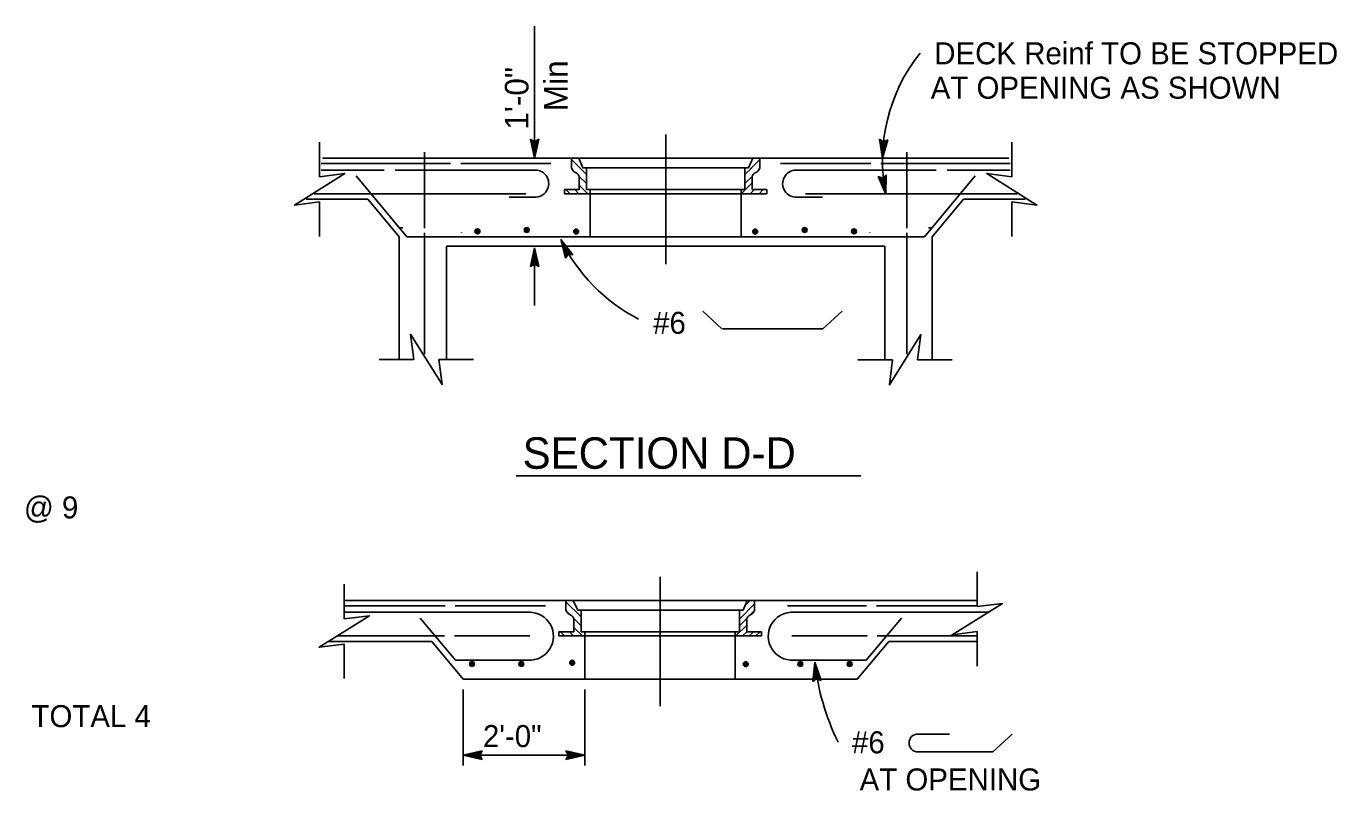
# Model space of a CAD drawing. Extents: x -894 to 866, y -476 to 714.
# Drawn here: x -472.4 to -55.6, y -163 to 80.1 of the extents above; entities that cross this region are included whole.
import ezdxf

# ---------------------------------------------------------------- set-up
doc = ezdxf.new("R2010")
doc.units = 0
for name, color, linetype in [('56 Stage 3 Anno', 7, 'Continuous'), ('57 Undefined', 7, 'Continuous'), ('59 Sndwall Anno', 7, 'Continuous'), ('60 Nongeo Data', 7, 'Continuous')]:
    doc.layers.add(name, color=color, linetype=linetype)

msp = doc.modelspace()

# ---------------------------------------------------------------- linework, layer by layer
at = {"layer": '56 Stage 3 Anno'}
for p, q in [((-310.74, 38.48), (-310.74, 80.13)), ((-310.74, 38.2), (-312.07, 44.2)), ((-312.07, 44.2), (-312.07, 44.2)), ((-312.07, 44.2), (-310.74, 43.4)), ((-310.75, 39.59), (-311.71, 43.97)), ((-310.74, 40.96), (-311.37, 43.79)), ((-310.74, 42.34), (-311.01, 43.55)), ((-310.74, 43.4), (-309.4, 44.2)), ((-309.4, 44.2), (-310.74, 38.2)), ((-309.76, 43.98), (-310.74, 39.58)), ((-310.12, 43.75), (-310.74, 40.96)), ((-310.47, 43.57), (-310.74, 42.34)), ((-309.4, 44.2), (-309.4, 44.2)), ((-200.11, 38.15), (-201.04, 44.22)), ((-201.04, 44.22), (-201.04, 44.22)), ((-201.04, 44.22), (-199.76, 43.33)), ((-200.02, 39.53), (-200.69, 43.96)), ((-199.92, 40.9), (-200.36, 43.76)), ((-198.37, 44.04), (-200.11, 38.15)), ((-198.74, 43.85), (-200.02, 39.52)), ((-199.83, 42.28), (-200.02, 43.5)), ((-199.12, 43.64), (-199.92, 40.9)), ((-199.47, 43.49), (-199.83, 42.28)), ((-199.76, 43.33), (-198.37, 44.04)), ((-198.37, 44.04), (-198.37, 44.04)), ((-310.74, 38.2), (-310.74, 38.2)), ((-296.71, 38.14), (-299.04, 38.14)), ((-299.04, 38.14), (-299.04, 35.1)), ((-200.11, 38.15), (-200.11, 38.15)), ((-294.23, 35.06), (-294.27, 35.1)), ((-294.23, 28.19), (-294.23, 35.1)), ((-243.84, 35.06), (-243.8, 35.1)), ((-296.51, 32.22), (-296.51, 28.19)), ((-199.03, 26.7), (-201.5, 32.33)), ((-201.5, 32.33), (-201.5, 32.33)), ((-201.5, 32.33), (-200.04, 31.81)), ((-199.3, 28.07), (-201.1, 32.17)), ((-199.56, 29.42), (-200.73, 32.07)), ((-199.83, 30.77), (-200.33, 31.9)), ((-200.04, 31.81), (-198.88, 32.85)), ((-199.8, 32.03), (-199.83, 30.77)), ((-199.49, 32.27), (-199.56, 29.42)), ((-199.19, 32.57), (-199.3, 28.06)), ((-198.88, 32.85), (-199.03, 26.7)), ((-198.88, 32.85), (-198.88, 32.85)), ((-301.27, 28.19), (-301.27, 26.86)), ((-293.04, 28.19), (-294.23, 28.19)), ((-199.03, 26.7), (-199.03, 26.7)), ((-312.08, 3.7), (-310.74, 9.7)), ((-310.74, -8.69), (-310.74, 9.7)), ((-310.74, 9.7), (-310.74, 9.7)), ((-310.74, 9.7), (-309.41, 3.7)), ((-300.95, 6.33), (-302.34, 12.32)), ((-302.34, 12.32), (-302.34, 12.32)), ((-302.34, 12.32), (-298.54, 7.48)), ((-300.72, 6.68), (-301.74, 11.07)), ((-301.73, 11.06), (-298.97, 7.54)), ((-300.5, 7.04), (-301.14, 9.82)), ((-301.14, 9.82), (-299.35, 7.55)), ((-300.26, 7.35), (-300.54, 8.58)), ((-300.54, 8.58), (-299.78, 7.6)), ((-310.74, 4.5), (-312.08, 3.7)), ((-311.73, 3.92), (-310.74, 8.32)), ((-311.37, 4.15), (-310.75, 6.94)), ((-311.02, 4.33), (-310.75, 5.55)), ((-310.75, 6.94), (-310.12, 4.11)), ((-310.75, 5.55), (-310.48, 4.35)), ((-310.74, 8.31), (-309.77, 3.93)), ((-309.41, 3.7), (-310.74, 4.5)), ((-300.08, 7.63), (-300.95, 6.33)), ((-300.95, 6.33), (-300.95, 6.33)), ((-298.54, 7.48), (-300.08, 7.63)), ((-298.54, 7.48), (-298.54, 7.48)), ((-312.08, 3.7), (-312.08, 3.7)), ((-309.41, 3.7), (-309.41, 3.7)), ((-316.59, -62.8), (-206.97, -62.8)), ((-295.94, -105.51), (-297, -105.51)), ((-295.94, -105.55), (-295.98, -105.51)), ((-295.94, -105.55), (-295.98, -105.51)), ((-245.56, -105.55), (-245.52, -105.51)), ((-302.98, -113.76), (-294.75, -113.76)), ((-222.25, -128.25), (-221.61, -122.14)), ((-221.93, -127.99), (-221.46, -123.51)), ((-221.61, -122.14), (-221.61, -122.14)), ((-221.61, -122.14), (-219.6, -127.94)), ((-221.6, -127.72), (-221.3, -124.88)), ((-221.45, -123.52), (-219.99, -127.75)), ((-221.3, -124.88), (-220.35, -127.61)), ((-221.02, -127.3), (-222.25, -128.25)), ((-222.25, -128.25), (-222.25, -128.25)), ((-221.27, -127.5), (-221.14, -126.25)), ((-221.14, -126.25), (-220.74, -127.42)), ((-219.6, -127.94), (-221.02, -127.3)), ((-219.6, -127.94), (-219.6, -127.94)), ((-333.4, -154.92), (-333.4, -130.8)), ((-294.75, -154.92), (-294.75, -130.8)), ((-333.4, -151.67), (-327.4, -150.34)), ((-333.4, -151.67), (-294.75, -151.67)), ((-327.4, -153.01), (-333.4, -151.67)), ((-333.4, -151.67), (-333.4, -151.67)), ((-327.62, -152.65), (-332.02, -151.67)), ((-332.01, -151.66), (-327.64, -150.7)), ((-330.64, -151.67), (-327.81, -151.04)), ((-327.85, -152.29), (-330.64, -151.67)), ((-329.26, -151.67), (-328.05, -151.4)), ((-328.03, -151.94), (-329.26, -151.67)), ((-327.4, -150.34), (-328.2, -151.67)), ((-328.2, -151.67), (-327.4, -153.01)), ((-327.4, -150.34), (-327.4, -150.34)), ((-327.4, -153.01), (-327.4, -153.01)), ((-299.95, -151.67), (-300.75, -150.33)), ((-300.75, -150.33), (-300.75, -150.33)), ((-300.75, -150.33), (-294.75, -151.67)), ((-294.75, -151.67), (-300.75, -153)), ((-300.75, -153), (-299.95, -151.67)), ((-300.75, -153), (-300.75, -153)), ((-300.53, -150.68), (-296.13, -151.67)), ((-296.14, -151.67), (-300.52, -152.64)), ((-297.51, -151.66), (-300.34, -152.29)), ((-300.3, -151.04), (-297.51, -151.66)), ((-300.12, -151.39), (-298.9, -151.66)), ((-298.9, -151.66), (-300.1, -151.93)), ((-294.75, -151.67), (-294.75, -151.67))]:
    msp.add_line(p, q, dxfattribs=at)
for centre, radius, start, end in [((-145.03, 37.38), 55.04, 141.5395, 191.1848), ((-296.67, 35.81), 2.47, 196.5595, 249.3438), ((-298.55, 31.63), 2.12, 16.1993, 61.5464), ((-252.39, 36.3), 55.41, 205.6468, 242.7988), ((-298.38, -104.81), 2.47, 196.5595, 249.3438), ((-300.26, -108.98), 2.12, 16.1993, 61.5464), ((-143.04, -113.04), 79.1, 186.6017, 205.8513)]:
    msp.add_arc(centre, radius, start, end, dxfattribs=at)
at = {"layer": '57 Undefined'}
for p, q in [((-257.24, -10.44), (-251.14, -16.12)), ((-219.03, -16.12), (-212.92, -10.44)), ((-250.99, -16.12), (-219.03, -16.12)), ((-188.8, -144.94), (-178.77, -144.94)), ((-164.99, -150.63), (-158.88, -144.94)), ((-188.8, -150.63), (-164.99, -150.63))]:
    msp.add_line(p, q, dxfattribs=at)
msp.add_arc((-188.8, -147.79), 2.84, 90, 269.8893, dxfattribs=at)
at = {"layer": '59 Sndwall Anno'}
for p, q in [((-296.71, 35.42), (-299.04, 37.75)), ((-242.02, 34.77), (-239.04, 37.75)), ((-297.67, 33.55), (-298.92, 34.81)), ((-294.23, 32.94), (-296.88, 35.59)), ((-243.84, 32.94), (-241.68, 35.1)), ((-240.41, 33.54), (-239.15, 34.81)), ((-294.23, 30.11), (-296.62, 32.5)), ((-293.8, 26.86), (-296.51, 29.57)), ((-244.98, 26.86), (-241.56, 30.28)), ((-243.84, 30.11), (-241.46, 32.5)), ((-299.46, 26.86), (-300.79, 28.19)), ((-296.63, 26.86), (-297.96, 28.19)), ((-242.15, 26.86), (-240.82, 28.19)), ((-239.32, 26.86), (-237.99, 28.19)), ((-295.94, -107.67), (-300.75, -102.86)), ((-245.56, -108.38), (-240.75, -103.57)), ((-243.79, -104.11), (-242.15, -102.47)), ((-299.38, -107.06), (-300.64, -105.81)), ((-295.94, -110.5), (-298.33, -108.11)), ((-245.56, -110.5), (-243.17, -108.11)), ((-242.12, -107.06), (-240.86, -105.81)), ((-301.17, -113.76), (-302.5, -112.43)), ((-298.34, -113.76), (-299.67, -112.43)), ((-295.52, -113.76), (-298.23, -111.04)), ((-246.69, -113.76), (-243.27, -110.34)), ((-244.57, -113.76), (-243.24, -112.43)), ((-242.45, -113.76), (-241.12, -112.43)), ((-240.33, -113.76), (-239, -112.43))]:
    msp.add_line(p, q, dxfattribs=at)
at = {"layer": '60 Nongeo Data'}
for p, q in [((-379.13, 32.27), (-379.13, 43.27)), ((-269.04, 4.5), (-269.04, 45.65)), ((-158.94, 32.27), (-158.94, 43.27)), ((-378.18, 38.14), (-299.06, 38.14)), ((-299.04, 35.1), (-299.04, 38.14)), ((-299.04, 38.14), (-296.71, 38.14)), ((-299.04, 35.1), (-299.04, 38.14)), ((-299.04, 38.14), (-296.71, 38.14)), ((-296.71, 38.14), (-295.34, 35.1)), ((-296.68, 38.14), (-269.04, 38.14)), ((-241.4, 38.14), (-269.04, 38.14)), ((-241.36, 38.14), (-242.73, 35.1)), ((-239.04, 38.14), (-241.36, 38.14)), ((-239.04, 35.1), (-239.04, 38.14)), ((-239.04, 35.1), (-239.04, 38.14)), ((-239.04, 35.1), (-239.04, 38.14)), ((-159.89, 38.14), (-239.01, 38.14)), ((-378.62, 36.43), (-337.43, 36.43)), ((-378.62, 34.4), (-358.56, 34.4)), ((-367.5, 34.4), (-366.84, 34.4)), ((-355.08, 34.4), (-310.57, 34.4)), ((-334.24, 36.43), (-305.52, 36.43)), ((-295.34, 35.1), (-294.23, 35.1)), ((-294.23, 28.19), (-294.23, 35.1)), ((-294.23, 35.1), (-269.04, 35.1)), ((-294.23, 28.19), (-294.23, 35.1)), ((-243.84, 35.1), (-269.04, 35.1)), ((-243.84, 28.19), (-243.84, 35.1)), ((-243.84, 28.19), (-243.84, 35.1)), ((-242.73, 35.1), (-243.84, 35.1)), ((-243.84, 35.1), (-243.84, 28.19)), ((-203.83, 36.43), (-232.55, 36.43)), ((-183, 34.4), (-227.5, 34.4)), ((-159.46, 36.43), (-200.64, 36.43)), ((-159.46, 34.4), (-179.51, 34.4)), ((-170.57, 34.4), (-171.23, 34.4)), ((-367.49, 32.56), (-351.35, 13.19)), ((-296.51, 28.19), (-296.51, 32.22)), ((-296.51, 28.19), (-296.51, 32.22)), ((-241.56, 28.19), (-241.56, 32.22)), ((-241.56, 28.19), (-241.56, 32.22)), ((-241.56, 28.19), (-241.56, 32.22)), ((-170.59, 32.56), (-186.73, 13.19)), ((-383.41, 25.14), (-363.8, 25.14)), ((-380.8, 26.86), (-358.44, 26.86)), ((-370.21, 26.86), (-359.81, 26.86)), ((-370.21, 26.86), (-360.68, 26.86)), ((-363.8, 25.14), (-353.8, 13.14)), ((-360.74, 26.86), (-313.51, 26.86)), ((-359.25, 26.86), (-358.44, 26.86)), ((-318.87, 25.73), (-310.57, 25.73)), ((-296.48, 28.19), (-301.27, 28.19)), ((-301.27, 26.86), (-301.27, 28.19)), ((-301.27, 26.86), (-293.04, 26.86)), ((-296.54, 28.19), (-299.1, 28.19)), ((-292.9, 26.86), (-299.1, 26.86)), ((-296.63, 28.19), (-296.89, 28.19)), ((-296.63, 28.19), (-296.89, 28.19)), ((-294.23, 28.19), (-293.04, 28.19)), ((-294.23, 28.19), (-293.04, 28.19)), ((-293.07, 26.86), (-293.04, 26.86)), ((-293.07, 26.86), (-293.04, 26.86)), ((-293.04, 28.19), (-293.04, 13.14)), ((-293, 28.19), (-269.04, 28.19)), ((-293, 26.86), (-269.04, 26.86)), ((-292.86, 26.86), (-292.9, 26.86)), ((-245.07, 28.19), (-269.04, 28.19)), ((-245.07, 26.86), (-269.04, 26.86)), ((-243.84, 28.19), (-245.22, 28.19)), ((-245.22, 26.86), (-236.81, 26.86)), ((-245.21, 26.86), (-245.18, 26.86)), ((-245.04, 28.19), (-245.04, 26.86)), ((-243.84, 28.19), (-245.04, 28.19)), ((-245, 26.86), (-245.04, 26.86)), ((-245.04, 26.83), (-245.04, 13.14)), ((-241.53, 28.19), (-236.81, 28.19)), ((-241.45, 28.19), (-241.19, 28.19)), ((-241.45, 28.19), (-241.19, 28.19)), ((-236.81, 26.86), (-236.81, 28.19)), ((-219.21, 25.73), (-227.5, 25.73)), ((-177.33, 26.86), (-224.56, 26.86)), ((-174.28, 25.14), (-184.28, 13.14)), ((-178.83, 26.86), (-179.63, 26.86)), ((-157.28, 26.86), (-179.63, 26.86)), ((-167.86, 26.86), (-178.27, 26.86)), ((-167.86, 26.86), (-177.4, 26.86)), ((-154.66, 25.14), (-174.28, 25.14)), ((-379.13, 13.27), (-379.13, 24.27)), ((-158.94, 13.27), (-158.94, 24.27)), ((-353.8, 13.14), (-353.8, -25.86)), ((-353.71, 16.02), (-352.78, 16.02)), ((-353.71, 16.02), (-352.62, 16.02)), ((-351.35, 13.19), (-269.04, 13.19)), ((-345.7, -24.15), (-345.7, 14.47)), ((-333.93, 14.47), (-333.93, 14.5)), ((-186.73, 13.19), (-269.04, 13.19)), ((-204.14, 14.47), (-204.14, 14.5)), ((-192.37, -24.15), (-192.37, 14.47)), ((-184.36, 16.02), (-185.46, 16.02)), ((-184.36, 16.02), (-185.3, 16.02)), ((-184.28, 13.14), (-184.28, -25.86)), ((-338.8, 10.14), (-338.8, -25.86)), ((-338.8, 10.14), (-302.77, 10.14)), ((-305.39, 10.14), (-269.04, 10.14)), ((-232.68, 10.14), (-269.04, 10.14)), ((-199.28, 10.14), (-235.3, 10.14)), ((-199.28, 10.14), (-199.28, -25.86)), ((-349.16, -25.82), (-360.16, -25.82)), ((-330.16, -25.82), (-341.16, -25.82)), ((-207.89, -25.94), (-196.89, -25.94)), ((-188.89, -25.94), (-177.89, -25.94)), ((-270.75, -136.11), (-270.75, -94.96)), ((-169.93, -104.39), (-169.93, -93.39)), ((-371.26, -108.34), (-371.26, -97.34)), ((-371.4, -102.47), (-300.78, -102.47)), ((-371.06, -104.18), (-339.15, -104.18)), ((-335.96, -104.18), (-307.24, -104.18)), ((-300.75, -105.51), (-300.75, -102.47)), ((-300.75, -102.47), (-298.43, -102.47)), ((-298.43, -102.47), (-297, -105.51)), ((-298.39, -102.47), (-169.86, -102.47)), ((-243.08, -102.47), (-244.4, -105.51)), ((-240.75, -105.51), (-240.75, -102.47)), ((-205.21, -104.18), (-230.33, -104.18)), ((-169.86, -104.18), (-202.01, -104.18)), ((-371.06, -106.21), (-312.03, -106.21)), ((-347.09, -108.06), (-335.91, -121.47)), ((-297, -105.51), (-244.4, -105.51)), ((-297, -105.51), (-295.94, -105.51)), ((-295.94, -112.43), (-295.94, -105.51)), ((-295.94, -112.43), (-295.94, -105.51)), ((-244.4, -105.51), (-245.56, -105.51)), ((-245.56, -105.51), (-245.56, -112.43)), ((-166.49, -106.21), (-229.14, -106.21)), ((-194.07, -108.06), (-205.25, -121.47)), ((-302.98, -113.76), (-302.98, -112.43)), ((-302.98, -112.43), (-298.23, -112.43)), ((-298.23, -108.39), (-298.23, -112.43)), ((-298.23, -112.43), (-298.23, -108.39)), ((-295.94, -112.43), (-294.75, -112.43)), ((-295.94, -112.43), (-245.56, -112.43)), ((-294.75, -112.43), (-294.75, -127.47)), ((-246.94, -112.43), (-246.94, -127.47)), ((-245.56, -112.43), (-246.94, -112.43)), ((-243.27, -112.43), (-243.27, -108.39)), ((-238.52, -112.43), (-243.27, -112.43)), ((-243.25, -112.43), (-240.69, -112.43)), ((-243.16, -112.43), (-242.9, -112.43)), ((-243.16, -112.43), (-242.9, -112.43)), ((-238.52, -113.76), (-238.52, -112.43)), ((-169.93, -123.39), (-169.93, -112.39)), ((-376.14, -115.47), (-343.4, -115.47)), ((-373.45, -113.76), (-339.41, -113.76)), ((-371.26, -127.34), (-371.26, -116.34)), ((-343.4, -115.47), (-333.4, -127.47)), ((-336.22, -113.76), (-312.29, -113.76)), ((-302.98, -113.76), (-294.8, -113.76)), ((-294.61, -113.76), (-300.81, -113.76)), ((-294.61, -113.76), (-300.81, -113.76)), ((-294.79, -113.76), (-294.75, -113.76)), ((-294.72, -113.76), (-240.69, -113.76)), ((-294.58, -113.76), (-294.61, -113.76)), ((-294.58, -113.76), (-294.61, -113.76)), ((-246.94, -113.76), (-238.52, -113.76)), ((-246.93, -113.76), (-246.89, -113.76)), ((-204.94, -113.76), (-228.87, -113.76)), ((-198.1, -115.47), (-208.1, -127.47)), ((-169.81, -113.76), (-201.75, -113.76)), ((-198.1, -115.47), (-169.81, -115.47)), ((-335.91, -121.47), (-312.75, -121.47)), ((-205.25, -121.47), (-228.41, -121.47)), ((-333.4, -127.47), (-208.1, -127.47))]:
    msp.add_line(p, q, dxfattribs=at)
for points in [[(-345.7, 15.87), (-345.7, 40.12)], [(-192.37, 15.87), (-192.37, 40.12)], [(-379.13, 32.27), (-371.13, 33.27), (-387.13, 23.27), (-379.13, 24.27)], [(-158.94, 32.27), (-166.94, 33.27), (-150.94, 23.27), (-158.94, 24.27)], [(-345.7, 7.38), (-345.7, 12.23)], [(-192.37, 7.38), (-192.37, 12.23)], [(-345.7, -20.51), (-345.7, 3.74)], [(-192.37, -20.51), (-192.37, 3.74)], [(-349.16, -25.82), (-350.16, -17.82), (-340.16, -33.82), (-341.16, -25.82)], [(-188.89, -25.94), (-187.89, -17.94), (-197.89, -33.94), (-196.89, -25.94)], [(-169.93, -104.39), (-161.93, -103.39), (-177.93, -113.39), (-169.93, -112.39)], [(-371.26, -108.34), (-363.26, -107.34), (-379.26, -117.34), (-371.26, -116.34)]]:
    msp.add_lwpolyline(points, dxfattribs=at)
for centre, radius in [((-328.92, 14.89), 0.781), ((-328.92, 14.89), 0.687), ((-328.92, 14.89), 0.594), ((-328.92, 14.89), 0.5), ((-328.92, 14.89), 0.406), ((-328.92, 14.89), 0.312), ((-328.92, 14.89), 0.219), ((-328.92, 14.89), 0.0937), ((-313.23, 15.33), 0.781), ((-313.23, 15.33), 0.687), ((-313.23, 15.33), 0.594), ((-313.23, 15.33), 0.5), ((-313.23, 15.33), 0.406), ((-313.23, 15.33), 0.312), ((-313.23, 15.33), 0.219), ((-313.23, 15.33), 0.0937), ((-297.5, 14.83), 0.781), ((-297.5, 14.83), 0.687), ((-297.5, 14.83), 0.594), ((-297.5, 14.83), 0.5), ((-297.5, 14.83), 0.406), ((-297.5, 14.83), 0.312), ((-297.5, 14.83), 0.219), ((-297.5, 14.83), 0.0937), ((-240.58, 14.83), 0.781), ((-240.58, 14.83), 0.687), ((-240.58, 14.83), 0.594), ((-240.58, 14.83), 0.5), ((-240.58, 14.83), 0.406), ((-240.58, 14.83), 0.312), ((-240.58, 14.83), 0.219), ((-240.58, 14.83), 0.0937), ((-224.84, 15.33), 0.781), ((-224.84, 15.33), 0.687), ((-224.84, 15.33), 0.594), ((-224.84, 15.33), 0.5), ((-224.84, 15.33), 0.406), ((-224.84, 15.33), 0.312), ((-224.84, 15.33), 0.219), ((-224.84, 15.33), 0.0937), ((-209.15, 14.89), 0.781), ((-209.15, 14.89), 0.687), ((-209.15, 14.89), 0.594), ((-209.15, 14.89), 0.5), ((-209.15, 14.89), 0.406), ((-209.15, 14.89), 0.312), ((-209.15, 14.89), 0.219), ((-209.15, 14.89), 0.0937), ((-330.64, -122.67), 0.781), ((-330.64, -122.67), 0.687), ((-330.64, -122.67), 0.594), ((-330.64, -122.67), 0.5), ((-330.64, -122.67), 0.406), ((-330.64, -122.67), 0.312), ((-330.64, -122.67), 0.219), ((-330.64, -122.67), 0.0937), ((-314.95, -122.67), 0.781), ((-314.95, -122.67), 0.687), ((-314.95, -122.67), 0.594), ((-314.95, -122.67), 0.5), ((-314.95, -122.67), 0.406), ((-314.95, -122.67), 0.312), ((-314.95, -122.67), 0.219), ((-314.95, -122.67), 0.0937), ((-298.78, -122.29), 0.781), ((-298.78, -122.29), 0.687), ((-298.78, -122.29), 0.594), ((-298.78, -122.29), 0.5), ((-298.78, -122.29), 0.406), ((-298.78, -122.29), 0.312), ((-298.78, -122.29), 0.219), ((-298.78, -122.29), 0.0937), ((-243.56, -122.72), 0.781), ((-243.56, -122.72), 0.687), ((-243.56, -122.72), 0.594), ((-243.56, -122.72), 0.5), ((-243.56, -122.72), 0.406), ((-243.56, -122.72), 0.312), ((-243.56, -122.72), 0.219), ((-243.56, -122.72), 0.0937), ((-226.21, -122.67), 0.781), ((-226.21, -122.67), 0.687), ((-226.21, -122.67), 0.594), ((-226.21, -122.67), 0.5), ((-226.21, -122.67), 0.406), ((-226.21, -122.67), 0.312), ((-226.21, -122.67), 0.219), ((-226.21, -122.67), 0.0937), ((-210.52, -122.67), 0.781), ((-210.52, -122.67), 0.687), ((-210.52, -122.67), 0.594), ((-210.52, -122.67), 0.5), ((-210.52, -122.67), 0.406), ((-210.52, -122.67), 0.312), ((-210.52, -122.67), 0.219), ((-210.52, -122.67), 0.0937)]:
    msp.add_circle(centre, radius, dxfattribs=at)
for centre, radius, start, end in [((-310.57, 30.07), 4.33, 266.3481, 90), ((-296.67, 35.81), 2.47, 196.5595, 249.3438), ((-296.67, 35.81), 2.47, 196.5595, 249.3438), ((-296.67, 35.81), 2.47, 196.5595, 249.3438), ((-296.67, 35.81), 2.47, 196.5595, 249.3438), ((-298.55, 31.63), 2.12, 16.1993, 61.5464), ((-298.55, 31.63), 2.12, 16.1993, 61.5464), ((-298.55, 31.63), 2.12, 16.1993, 61.5464), ((-298.55, 31.63), 2.12, 16.1993, 61.5464), ((-239.53, 31.63), 2.12, 118.4536, 163.8007), ((-241.41, 35.81), 2.47, 290.6562, 343.4405), ((-227.5, 30.07), 4.33, 90, 273.6519), ((-312.39, -113.84), 7.64, 267.2748, 90.0001), ((-298.38, -104.81), 2.47, 196.5595, 249.3438), ((-298.38, -104.81), 2.47, 196.5595, 249.3438), ((-298.38, -104.81), 2.47, 196.5595, 249.3438), ((-298.38, -104.81), 2.47, 196.5595, 249.3438), ((-300.26, -108.98), 2.12, 16.1993, 61.5464), ((-300.26, -108.98), 2.12, 16.1993, 61.5464), ((-300.26, -108.98), 2.12, 16.1993, 61.5464), ((-300.26, -108.98), 2.12, 16.1993, 61.5464), ((-241.24, -108.98), 2.12, 118.4536, 163.8007), ((-243.12, -104.81), 2.47, 290.6562, 343.4405), ((-228.77, -113.84), 7.64, 89.9999, 272.7252)]:
    msp.add_arc(centre, radius, start, end, dxfattribs=at)

# ---------------------------------------------------------------- texts
at = {"layer": '56 Stage 3 Anno'}
msp.add_text('SECTION D-D', height=10, dxfattribs=at).set_placement((-314.55, -60.59))
at = {"layer": '57 Undefined'}
for s, p in [('DECK Reinf TO BE STOPPED', (-183.61, 68.02)), ('AT OPENING AS SHOWN', (-184.73, 57.08)), ('#6', (-273.05, -17.69)), ('@ 9', (-473.16, -76.39)), ('TOTAL 4', (-470.75, -142.76)), ('2\'-0"', (-327.16, -149.1)), ('#6', (-209.78, -151.09)), ('AT OPENING', (-207.35, -162.89))]:
    msp.add_text(s, height=7, dxfattribs=at).set_placement(p)
for s, p in [('1\'-0"', (-312.69, 47.21)), ('Min', (-300.19, 53.11))]:
    msp.add_text(s, height=7.5, rotation=90, dxfattribs=at).set_placement(p)

doc.saveas('drawing.dxf')
